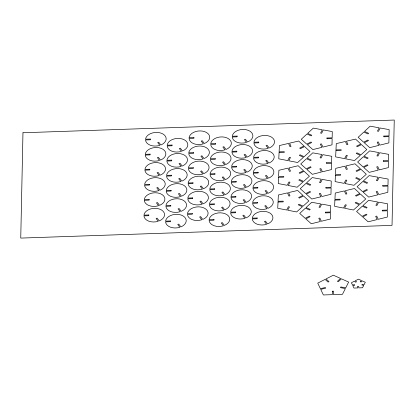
<?xml version="1.0" encoding="UTF-8"?>
<svg xmlns="http://www.w3.org/2000/svg" width="415" height="415" viewBox="0 0 415 415"><rect width="100%" height="100%" fill="white"/><g stroke="black" fill="none" stroke-linecap="round" stroke-linejoin="round"><path stroke-width="0.62" d="M22.97 132.758L20.75 238.091L392.03 225.381L394.25 120.044L22.97 132.758M148.814 214.975L148.798 215.712L143.943 215.878A10.339 6.806 -4.4 0 0 158.229 221.278L156.118 218.477L157.119 218.114L159.23 220.915A10.339 6.806 -4.4 0 0 159.796 209.165A10.339 6.806 -4.4 0 0 143.958 215.141L148.814 214.975M149.146 199.407L149.13 200.144L144.27 200.31A10.339 6.806 -4.4 0 0 158.556 205.71L156.445 202.909L157.446 202.546L159.562 205.342A10.339 6.806 -4.4 0 0 160.128 193.597A10.339 6.806 -4.4 0 0 144.285 199.574L149.146 199.407M149.462 184.317L149.447 185.054L144.586 185.22A10.339 6.806 -4.4 0 0 158.872 190.62L156.761 187.819L157.767 187.456L159.879 190.257A10.339 6.806 -4.4 0 0 160.444 178.507A10.339 6.806 -4.4 0 0 144.602 184.483L149.462 184.317M149.779 169.227L149.763 169.963L144.902 170.129A10.339 6.806 -4.4 0 0 159.194 175.529L157.078 172.728L158.084 172.365L160.195 175.166A10.339 6.806 -4.4 0 0 160.761 163.417A10.339 6.806 -4.4 0 0 144.918 169.393L149.779 169.227M150.095 154.147L150.08 154.883L145.224 155.049A10.339 6.806 -4.4 0 0 159.51 160.449L157.399 157.648L158.4 157.285L160.512 160.086A10.339 6.806 -4.4 0 0 161.077 148.337A10.339 6.806 -4.4 0 0 145.24 154.313L150.095 154.147M150.417 139.056L150.401 139.793L145.541 139.959A10.339 6.806 -4.4 0 0 159.827 145.359L157.716 142.558L158.717 142.195L160.833 144.996A10.339 6.806 -4.4 0 0 161.399 133.246A10.339 6.806 -4.4 0 0 145.556 139.222L150.417 139.056M170.456 220.962L170.441 221.698L165.585 221.864A10.339 6.806 -4.4 0 0 179.871 227.264L177.76 224.463L178.761 224.1L180.873 226.901A10.339 6.806 -4.4 0 0 181.443 215.152A10.339 6.806 -4.4 0 0 165.601 221.128L170.456 220.962M170.788 205.389L170.773 206.131L165.912 206.297A10.339 6.806 -4.4 0 0 180.198 211.692L178.087 208.89L179.088 208.527L181.205 211.328A10.339 6.806 -4.4 0 0 181.77 199.584A10.339 6.806 -4.4 0 0 165.927 205.56L170.788 205.389M171.105 190.303L171.089 191.04L166.228 191.206A10.339 6.806 -4.4 0 0 180.52 196.601L178.403 193.805L179.41 193.437L181.521 196.238A10.339 6.806 -4.4 0 0 182.086 184.493A10.339 6.806 -4.4 0 0 166.244 190.469L171.105 190.303M171.421 175.213L171.405 175.95L166.55 176.116A10.339 6.806 -4.4 0 0 180.836 181.516L178.725 178.715L179.726 178.351L181.837 181.153A10.339 6.806 -4.4 0 0 182.403 169.403A10.339 6.806 -4.4 0 0 166.565 175.379L171.421 175.213M171.743 160.133L171.727 160.87L166.866 161.036A10.339 6.806 -4.4 0 0 181.153 166.436L179.041 163.635L180.043 163.271L182.159 166.067A10.339 6.806 -4.4 0 0 182.725 154.323A10.339 6.806 -4.4 0 0 166.882 160.299L171.743 160.133M172.059 145.043L172.043 145.779L167.183 145.945A10.339 6.806 -4.4 0 0 181.469 151.345L179.358 148.544L180.364 148.181L182.476 150.982A10.339 6.806 -4.4 0 0 183.041 139.232A10.339 6.806 -4.4 0 0 167.198 145.209L172.059 145.043M192.342 213.486L192.327 214.223L187.466 214.389A10.339 6.806 -4.4 0 0 201.757 219.789L199.646 216.988L200.647 216.625L202.759 219.426A10.339 6.806 -4.4 0 0 203.324 207.676A10.339 6.806 -4.4 0 0 187.481 213.652L192.342 213.486M192.669 197.913L192.653 198.65L187.798 198.821A10.339 6.806 -4.4 0 0 202.084 204.216L199.973 201.415L200.974 201.052L203.085 203.853A10.339 6.806 -4.4 0 0 203.656 192.109A10.339 6.806 -4.4 0 0 187.813 198.085L192.669 197.913M192.991 182.828L192.975 183.565L188.114 183.731A10.339 6.806 -4.4 0 0 202.401 189.126L200.289 186.33L201.291 185.962L203.407 188.763A10.339 6.806 -4.4 0 0 203.973 177.018A10.339 6.806 -4.4 0 0 188.13 182.994L192.991 182.828M193.307 167.738L193.291 168.474L188.431 168.64A10.339 6.806 -4.4 0 0 202.722 174.041L200.606 171.239L201.612 170.876L203.724 173.678A10.339 6.806 -4.4 0 0 204.289 161.928A10.339 6.806 -4.4 0 0 188.446 167.904L193.307 167.738M193.623 152.658L193.608 153.394L188.752 153.56A10.339 6.806 -4.4 0 0 203.039 158.955L200.927 156.159L201.929 155.791L204.04 158.592A10.339 6.806 -4.4 0 0 204.605 146.848A10.339 6.806 -4.4 0 0 188.768 152.824L193.623 152.658M193.945 137.567L193.929 138.304L189.069 138.47A10.339 6.806 -4.4 0 0 203.355 143.87L201.244 141.069L202.245 140.706L204.362 143.507A10.339 6.806 -4.4 0 0 204.927 131.757A10.339 6.806 -4.4 0 0 189.084 137.733L193.945 137.567M213.984 219.473L213.969 220.209L209.113 220.375A10.339 6.806 -4.4 0 0 223.4 225.77L221.288 222.974L222.29 222.606L224.401 225.407A10.339 6.806 -4.4 0 0 224.966 213.663A10.339 6.806 -4.4 0 0 209.129 219.639L213.984 219.473M214.316 203.9L214.301 204.637L209.44 204.803A10.339 6.806 -4.4 0 0 223.727 210.203L221.615 207.401L222.616 207.038L224.733 209.84A10.339 6.806 -4.4 0 0 225.298 198.09A10.339 6.806 -4.4 0 0 209.456 204.066L214.316 203.9M214.633 188.809L214.617 189.546L209.757 189.712A10.339 6.806 -4.4 0 0 224.043 195.112L221.932 192.311L222.938 191.948L225.049 194.749A10.339 6.806 -4.4 0 0 225.615 182.999A10.339 6.806 -4.4 0 0 209.772 188.975L214.633 188.809M214.949 173.724L214.934 174.461L210.073 174.627A10.339 6.806 -4.4 0 0 224.365 180.022L222.248 177.221L223.254 176.857L225.366 179.659A10.339 6.806 -4.4 0 0 225.931 167.914A10.339 6.806 -4.4 0 0 210.089 173.89L214.949 173.724M215.266 158.639L215.25 159.376L210.395 159.547A10.339 6.806 -4.4 0 0 224.681 164.942L222.57 162.141L223.571 161.777L225.682 164.579A10.339 6.806 -4.4 0 0 226.248 152.829A10.339 6.806 -4.4 0 0 210.41 158.805L215.266 158.639M215.587 143.554L215.572 144.29L210.711 144.456A10.339 6.806 -4.4 0 0 224.997 149.851L222.886 147.05L223.887 146.687L226.004 149.488A10.339 6.806 -4.4 0 0 226.569 137.744A10.339 6.806 -4.4 0 0 210.727 143.72L215.587 143.554M235.528 212.008L235.513 212.745L230.652 212.911A10.339 6.806 -4.4 0 0 244.938 218.311L242.827 215.51L243.833 215.146L245.945 217.948A10.339 6.806 -4.4 0 0 246.51 206.198A10.339 6.806 -4.4 0 0 230.667 212.174L235.528 212.008M235.855 196.435L235.839 197.172L230.979 197.343A10.339 6.806 -4.4 0 0 245.27 202.738L243.154 199.937L244.16 199.574L246.271 202.375A10.339 6.806 -4.4 0 0 246.837 190.63A10.339 6.806 -4.4 0 0 230.994 196.606L235.855 196.435M236.171 181.35L236.156 182.086L231.3 182.252A10.339 6.806 -4.4 0 0 245.587 187.647L243.475 184.851L244.477 184.483L246.588 187.284A10.339 6.806 -4.4 0 0 247.158 175.54A10.339 6.806 -4.4 0 0 231.316 181.516L236.171 181.35M236.493 166.259L236.477 166.996L231.617 167.162A10.339 6.806 -4.4 0 0 245.903 172.562L243.792 169.761L244.793 169.398L246.909 172.199A10.339 6.806 -4.4 0 0 247.475 160.449A10.339 6.806 -4.4 0 0 231.632 166.425L236.493 166.259M236.809 151.179L236.794 151.916L231.933 152.082A10.339 6.806 -4.4 0 0 246.225 157.477L244.108 154.681L245.115 154.313L247.226 157.114A10.339 6.806 -4.4 0 0 247.791 145.369A10.339 6.806 -4.4 0 0 231.949 151.345L236.809 151.179M237.126 136.089L237.11 136.826L232.255 136.992A10.339 6.806 -4.4 0 0 246.541 142.392L244.43 139.59L245.431 139.227L247.542 142.029A10.339 6.806 -4.4 0 0 248.108 130.279A10.339 6.806 -4.4 0 0 232.27 136.255L237.126 136.089M257.17 217.994L257.155 218.731L252.294 218.897A10.339 6.806 -4.4 0 0 266.586 224.292L264.469 221.496L265.476 221.128L267.587 223.929A10.339 6.806 -4.4 0 0 268.152 212.184A10.339 6.806 -4.4 0 0 252.31 218.16L257.17 217.994M257.497 202.421L257.482 203.158L252.626 203.324A10.339 6.806 -4.4 0 0 266.912 208.724L264.801 205.923L265.802 205.56L267.914 208.361A10.339 6.806 -4.4 0 0 268.479 196.611A10.339 6.806 -4.4 0 0 252.642 202.587L257.497 202.421M257.819 187.331L257.803 188.068L252.943 188.234A10.339 6.806 -4.4 0 0 267.229 193.634L265.118 190.833L266.119 190.469L268.235 193.271A10.339 6.806 -4.4 0 0 268.801 181.521A10.339 6.806 -4.4 0 0 252.958 187.497L257.819 187.331M258.135 172.246L258.12 172.982L253.259 173.148A10.339 6.806 -4.4 0 0 267.545 178.543L265.434 175.742L266.44 175.379L268.552 178.18A10.339 6.806 -4.4 0 0 269.117 166.436A10.339 6.806 -4.4 0 0 253.275 172.412L258.135 172.246M258.452 157.161L258.436 157.897L253.575 158.063A10.339 6.806 -4.4 0 0 267.867 163.463L265.75 160.662L266.757 160.299L268.868 163.1A10.339 6.806 -4.4 0 0 269.434 151.351A10.339 6.806 -4.4 0 0 253.591 157.327L258.452 157.161M258.768 142.075L258.753 142.812L253.897 142.978A10.339 6.806 -4.4 0 0 268.183 148.373L266.072 145.572L267.073 145.209L269.185 148.01A10.339 6.806 -4.4 0 0 269.75 136.265A10.339 6.806 -4.4 0 0 253.913 142.241L258.768 142.075M325.391 212.179L325.376 212.916L330.573 212.734L330.444 219.001L321.392 221.247L319.856 218.031L318.793 218.295L320.328 221.511L311.281 223.752L305.819 218.876L310.072 216.708L309.429 216.137L305.181 218.3L299.718 213.424L305.393 208.164L309.554 210.042L310.223 209.425L306.057 207.547L311.732 202.287L320.702 203.915L319.026 207.241L320.079 207.433L321.755 204.107L330.724 205.736L330.589 211.998L325.391 212.179M325.91 187.456L325.894 188.192L331.097 188.016L330.963 194.282L321.916 196.523L320.375 193.307L319.311 193.572L320.852 196.788L311.8 199.034L306.343 194.153L310.591 191.989L309.948 191.414L305.699 193.582L300.237 188.701L305.912 183.446L310.078 185.323L310.747 184.701L306.581 182.823L312.256 177.568L321.22 179.192L319.545 182.522L320.598 182.709L322.273 179.384L331.243 181.013L331.113 187.279L325.91 187.456M326.434 162.737L326.418 163.474L331.616 163.292L331.486 169.559L322.434 171.805L320.899 168.589L319.835 168.853L321.371 172.069L312.324 174.31L306.861 169.434L311.11 167.266L310.472 166.695L306.218 168.858L300.761 163.982L306.436 158.722L310.596 160.6L311.266 159.983L307.1 158.105L312.775 152.845L321.744 154.473L320.069 157.799L321.122 157.991L322.797 154.665L331.761 156.289L331.632 162.556L326.434 162.737M326.953 138.013L326.937 138.75L332.135 138.574L332.005 144.835L322.958 147.081L321.418 143.865L320.354 144.13L321.895 147.346L312.843 149.592L307.385 144.71L311.634 142.547L310.991 141.972L306.742 144.14L301.28 139.258L306.955 134.004L311.12 135.876L311.784 135.259L307.624 133.381L313.294 128.121L322.263 129.75L320.588 133.075L321.641 133.267L323.316 129.942L332.285 131.571L332.15 137.837L326.953 138.013M332.446 291.206L332.374 294.65L323.378 294.956L320.722 289.39L325.687 288.16L325.36 287.471L320.39 288.705L317.729 283.139L325.08 279.394L328.078 282.07L328.986 281.609L325.993 278.932L333.338 275.187L340.544 278.434L337.426 281.318L338.318 281.723L341.436 278.833L348.636 282.081L345.737 287.834L340.814 286.941L340.456 287.652L345.379 288.55L342.479 294.302L333.489 294.608L333.561 291.169L332.446 291.206M357.74 286.583L357.709 287.927L353.943 288.057L352.828 285.722L354.768 285.245L354.457 284.591L352.517 285.069L351.401 282.74L354.477 281.168L355.65 282.216L356.516 281.775L355.344 280.727L358.425 279.16L361.444 280.519L360.225 281.65L361.071 282.029L362.29 280.903L365.309 282.262L364.09 284.674L362.171 284.327L361.828 285.001L363.753 285.349L362.539 287.761L358.768 287.891L358.793 286.547L357.74 286.583M382.262 210.229L382.246 210.965L387.444 210.789L387.314 217.055L378.262 219.296L376.727 216.08L375.663 216.345L377.199 219.561L368.152 221.807L362.689 216.931L366.938 214.763L366.3 214.192L362.051 216.355L356.589 211.479L362.264 206.219L366.424 208.097L367.093 207.479L362.928 205.601L368.603 200.341L377.572 201.97L375.897 205.295L376.95 205.487L378.625 202.157L387.594 203.786L387.46 210.052L382.262 210.229M382.78 185.51L382.765 186.247L387.963 186.065L387.833 192.332L378.786 194.578L377.245 191.362L376.182 191.626L377.723 194.843L368.67 197.084L363.213 192.207L367.462 190.044L366.819 189.468L362.57 191.631L357.108 186.755L362.783 181.495L366.948 183.373L367.612 182.756L363.452 180.878L369.122 175.618L378.091 177.247L376.415 180.572L377.468 180.764L379.144 177.438L388.113 179.067L387.978 185.329L382.78 185.51M383.304 160.787L383.289 161.523L388.487 161.347L388.352 167.613L379.305 169.854L377.769 166.638L376.706 166.903L378.241 170.119L369.194 172.365L363.732 167.489L367.981 165.32L367.337 164.745L363.089 166.913L357.631 162.037L363.307 156.777L367.467 158.655L368.136 158.032L363.971 156.159L369.646 150.899L378.61 152.523L376.934 155.853L377.992 156.045L379.668 152.715L388.632 154.344L388.502 160.61L383.304 160.787M383.823 136.068L383.808 136.805L389.005 136.623L388.876 142.89L379.829 145.136L378.288 141.92L377.225 142.184L378.76 145.4L369.713 147.641L364.256 142.765L368.504 140.597L367.861 140.026L363.613 142.189L358.15 137.313L363.825 132.053L367.991 133.931L368.655 133.314L364.495 131.436L370.164 126.176L379.134 127.804L377.458 131.13L378.511 131.322L380.187 127.996L389.156 129.625L389.021 135.887L383.823 136.068M279.077 152.564L278.776 158.836L287.688 160.569L289.452 157.259L290.5 157.461L288.736 160.776L297.648 162.509L303.453 157.311L299.345 155.381L300.029 154.769L304.138 156.699L309.943 151.501L304.62 146.552L300.32 148.674L299.692 148.088L303.998 145.971L298.67 141.022L289.577 143.165L291.024 146.402L289.955 146.656L288.508 143.419L279.409 145.561L279.113 151.828L284.306 151.714L284.275 152.45L279.077 152.564M278.553 177.288L278.257 183.56L287.17 185.292L288.928 181.983L289.976 182.185L288.218 185.495L297.13 187.227L302.934 182.029L298.826 180.105L299.511 179.493L303.619 181.417L309.424 176.219L304.102 171.276L299.801 173.392L299.174 172.811L303.474 170.695L298.152 165.746L289.053 167.888L290.505 171.125L289.437 171.374L287.984 168.137L278.89 170.28L278.589 176.551L283.787 176.432L283.751 177.169L278.553 177.288M278.034 202.006L277.734 208.278L286.646 210.011L288.409 206.701L289.457 206.909L287.694 210.218L296.606 211.951L302.416 206.753L298.307 204.823L298.987 204.211L303.095 206.141L308.905 200.943L303.578 195.994L299.277 198.116L298.655 197.535L302.955 195.413L297.633 190.469L288.534 192.607L289.986 195.844L288.913 196.098L287.465 192.861L278.366 195.003L278.071 201.27L283.269 201.156L283.232 201.892L278.034 202.006M335.948 150.619L335.647 156.891L344.559 158.623L346.323 155.314L347.371 155.516L345.607 158.826L354.519 160.558L360.324 155.36L356.215 153.436L356.9 152.824L361.009 154.754L366.813 149.55L361.491 144.607L357.19 146.723L356.563 146.142L360.863 144.026L355.541 139.077L346.447 141.219L347.895 144.456L346.826 144.705L345.379 141.468L336.28 143.611L335.979 149.882L341.177 149.763L341.146 150.5L335.948 150.619M335.424 175.343L335.128 181.609L344.04 183.342L345.799 180.032L346.847 180.24L345.088 183.549L354 185.282L359.805 180.084L355.697 178.154L356.381 177.542L360.49 179.472L366.295 174.274L360.972 169.325L356.672 171.447L356.044 170.866L360.345 168.744L355.022 163.8L345.923 165.938L347.376 169.175L346.307 169.429L344.855 166.192L335.761 168.334L335.46 174.601L340.658 174.487L340.622 175.223L335.424 175.343M334.905 200.061L334.604 206.333L343.516 208.065L345.28 204.756L346.328 204.958L344.564 208.268L353.476 210.006L359.286 204.808L355.178 202.878L355.857 202.266L359.966 204.196L365.771 198.998L360.448 194.049L356.148 196.165L355.52 195.584L359.826 193.468L354.498 188.519L345.405 190.661L346.852 193.898L345.783 194.153L344.336 190.916L335.237 193.053L334.941 199.325L340.139 199.205L340.103 199.942L334.905 200.061"/></g></svg>
